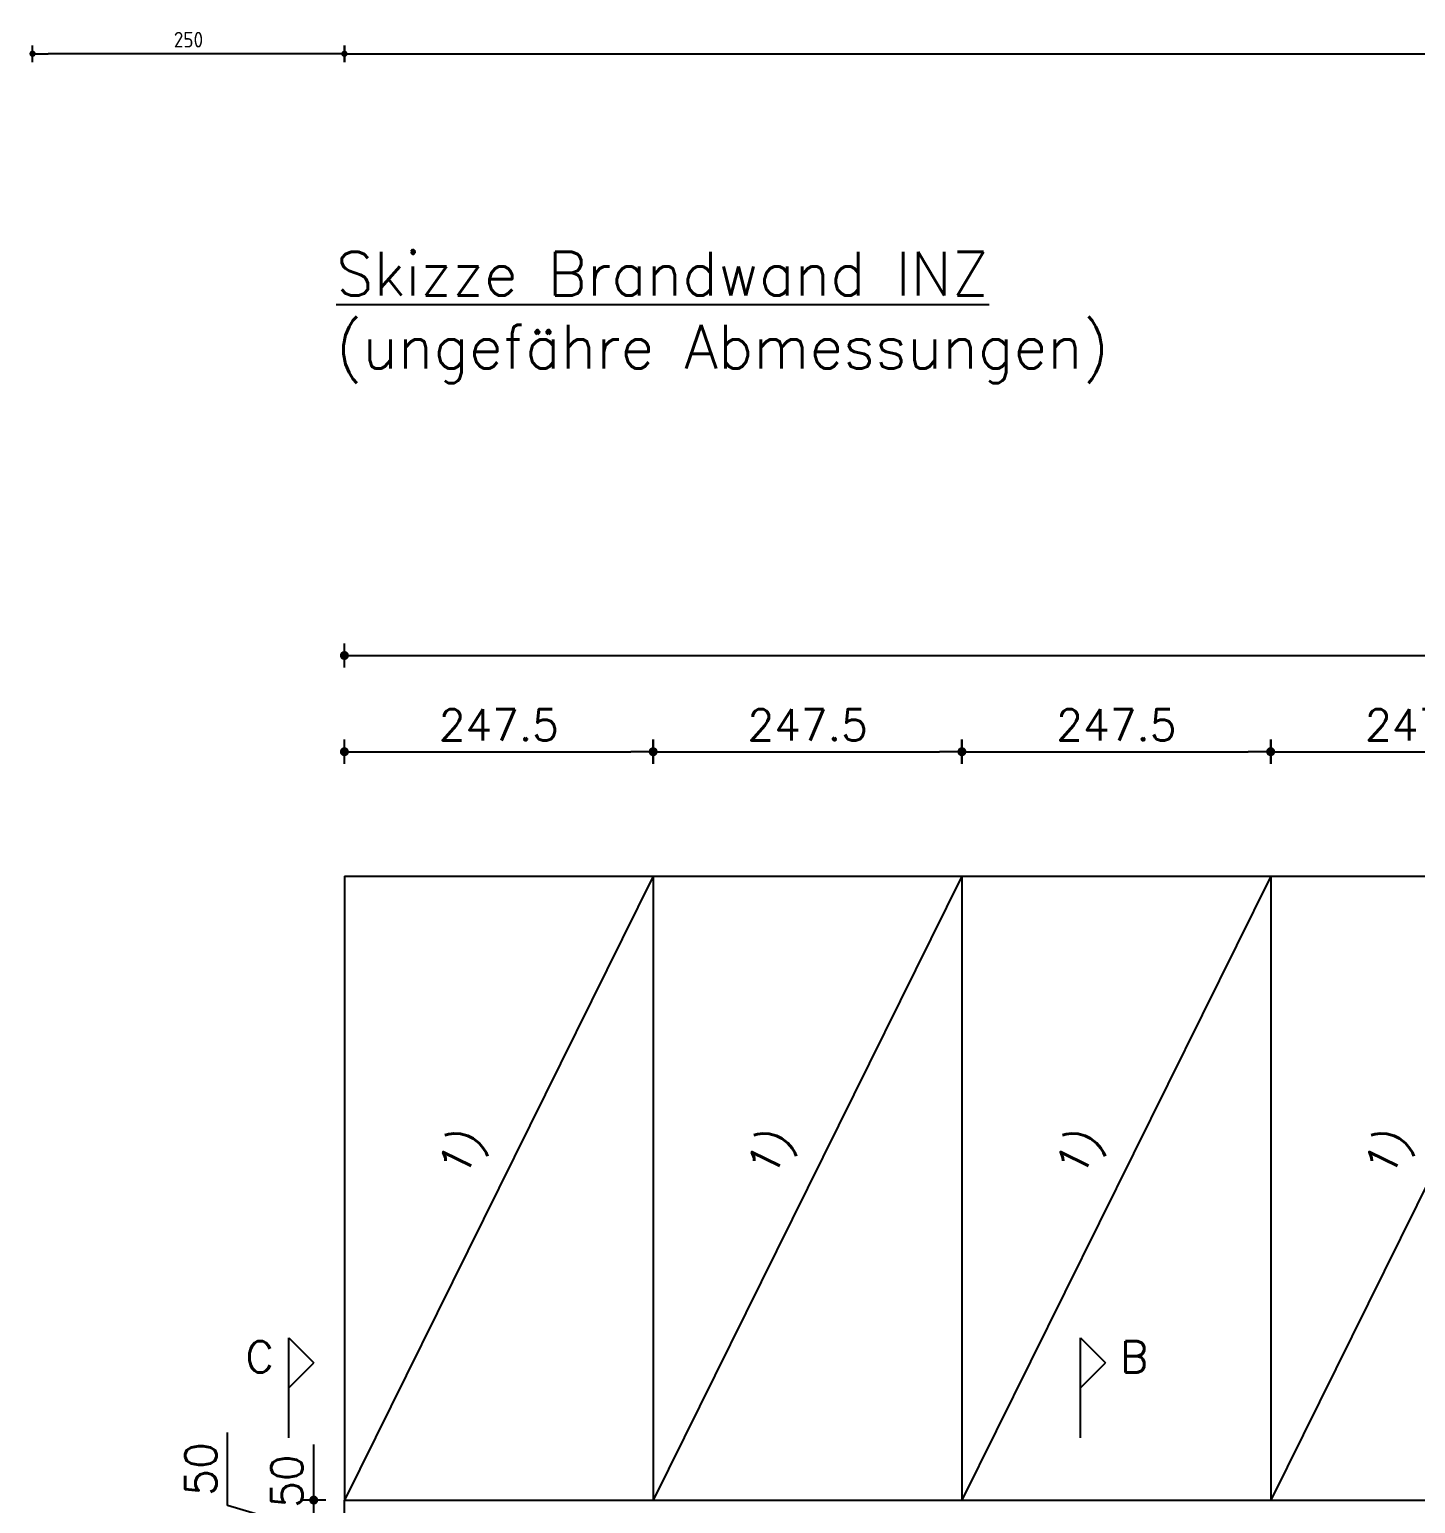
# Model space of a CAD drawing. Extents: x -17 to 300, y 24 to 138.
# Drawn here: x -13.82 to -2.7, y 36.73 to 48.55 of the extents above; entities that cross this region are included whole.
import ezdxf

# ---------------------------------------------------------------- set-up
doc = ezdxf.new("R2010")
doc.units = 0
doc.header["$LTSCALE"] = 0.5
doc.header["$MEASUREMENT"] = 0
doc.header["$PDMODE"] = 2
doc.linetypes.add('AUSGEZOGEN', pattern=[1000.01, 1000, 0.01])
doc.layers.get('Defpoints').update_dxf_attribs({"linetype": 'CONTINUOUS'})
for name, color, linetype in [('BET-ANS', 7, 'CONTINUOUS'), ('MASSE', 7, 'CONTINUOUS'), ('TEXT', 7, 'CONTINUOUS')]:
    doc.layers.add(name, color=color, linetype=linetype)
doc.styles.add('R25-M100', font='romans.shx', dxfattribs={"height": 0.25})
doc.styles.add('R35-M100', font='romans.shx', dxfattribs={"height": 0.35})
doc.styles.add('TXT', font='isocp.shx')
doc.dimstyles.new('DOT_I', dxfattribs={"dimscale": 0.5, "dimtxt": 0.25, "dimasz": 0.25, "dimexe": 0.1, "dimexo": 0.3, "dimgap": 0.1, "dimtad": 1, "dimdec": 3, "dimzin": 3, "dimtxsty": 'TXT', "dimblk": 'DOT', "dimblk1": 'DOT', "dimblk2": 'DOT', "dimsah": 1, "dimcen": 0.1, "dimse1": 1, "dimse2": 1, "dimazin": 0, "dimtfac": 1, "dimtdec": 4, "dimtix": 1, "dimtmove": 2, "dimatfit": 3, "dimldrblk": 'DOT', "dimfxl": 0, "dimtvp": 1, "dimtolj": 1, "dimtzin": 0, "dimarcsym": 0})
doc.dimstyles.new('M1-100$0', dxfattribs={"dimtxt": 0.18, "dimasz": 0.18, "dimexe": 0.18, "dimexo": 0.0625, "dimgap": 0.09, "dimtad": 1, "dimdec": 1, "dimlfac": 100, "dimzin": 9, "dimdsep": 46, "dimtxsty": 'R25-M100', "dimblk1": 'DOT', "dimblk2": 'DOT', "dimsah": 1, "dimcen": 0.09, "dimse1": 1, "dimse2": 1, "dimclrt": 256, "dimadec": 0, "dimazin": 0, "dimtfac": 1, "dimtdec": 4, "dimtmove": 0, "dimatfit": 3, "dimldrblk": 'DOT', "dimfxl": 0, "dimtolj": 1, "dimtzin": 0, "dimarcsym": 0})

# ---------------------------------------------------------------- blocks, each defined once
blk = doc.blocks.new('DOT')
at = {"layer": 'MASSE', "color": 7, "linetype": 'Continuous'}
for p, q in [((0, 0), (-1, 0)), ((0, 0.54), (0, -0.54))]:
    blk.add_line(p, q, dxfattribs=at)
at = {"layer": 'MASSE', "color": 7, "linetype": 'Continuous', "const_width": 0.2}
blk.add_lwpolyline([(-0.1, 0, 1), (0.1, 0, 1)], format="xyb", close=True, dxfattribs=at)
blk = doc.blocks.new('*D34')
at = {"layer": 'Defpoints', "color": 0, "transparency": 16777216}
for p in [(-8.816, 42.757), (-11.291, 36.759), (-8.816, 36.759)]:
    blk.add_point(p, dxfattribs=at)
at = {"layer": 'MASSE', "color": 0, "lineweight": -2, "transparency": 16777216}
blk.add_line((-11.111, 42.757), (-8.996, 42.757), dxfattribs=at)
at = {"layer": 'MASSE', "color": 0, "lineweight": -2, "transparency": 16777216, "xscale": 0.18, "yscale": 0.18, "zscale": 0.18, "rotation": 180}
blk.add_blockref('DOT', (-11.291, 42.757), dxfattribs=at)
at = {"layer": 'MASSE', "color": 0, "lineweight": -2, "transparency": 16777216, "xscale": 0.18, "yscale": 0.18, "zscale": 0.18}
blk.add_blockref('DOT', (-8.816, 42.757), dxfattribs=at)
at = {"layer": 'MASSE', "transparency": 16777216, "insert": (-10.053, 42.972), "char_height": 0.25, "attachment_point": 5, "style": 'R25-M100'}
blk.add_mtext('\\A1;247.5', dxfattribs=at)
blk = doc.blocks.new('*D35')
at = {"layer": 'Defpoints', "color": 0, "transparency": 16777216}
for p in [(-6.341, 42.757), (-8.816, 36.759), (-6.341, 36.759)]:
    blk.add_point(p, dxfattribs=at)
at = {"layer": 'MASSE', "color": 0, "lineweight": -2, "transparency": 16777216}
blk.add_line((-8.636, 42.757), (-6.521, 42.757), dxfattribs=at)
at = {"layer": 'MASSE', "color": 0, "lineweight": -2, "transparency": 16777216, "xscale": 0.18, "yscale": 0.18, "zscale": 0.18, "rotation": 180}
blk.add_blockref('DOT', (-8.816, 42.757), dxfattribs=at)
at = {"layer": 'MASSE', "color": 0, "lineweight": -2, "transparency": 16777216, "xscale": 0.18, "yscale": 0.18, "zscale": 0.18}
blk.add_blockref('DOT', (-6.341, 42.757), dxfattribs=at)
at = {"layer": 'MASSE', "transparency": 16777216, "insert": (-7.578, 42.972), "char_height": 0.25, "attachment_point": 5, "style": 'R25-M100'}
blk.add_mtext('\\A1;247.5', dxfattribs=at)
blk = doc.blocks.new('*D36')
at = {"layer": 'Defpoints', "color": 0, "transparency": 16777216}
for p in [(-3.866, 42.757), (-6.341, 36.759), (-3.866, 36.759)]:
    blk.add_point(p, dxfattribs=at)
at = {"layer": 'MASSE', "color": 0, "lineweight": -2, "transparency": 16777216}
blk.add_line((-6.161, 42.757), (-4.046, 42.757), dxfattribs=at)
at = {"layer": 'MASSE', "color": 0, "lineweight": -2, "transparency": 16777216, "xscale": 0.18, "yscale": 0.18, "zscale": 0.18, "rotation": 180}
blk.add_blockref('DOT', (-6.341, 42.757), dxfattribs=at)
at = {"layer": 'MASSE', "color": 0, "lineweight": -2, "transparency": 16777216, "xscale": 0.18, "yscale": 0.18, "zscale": 0.18}
blk.add_blockref('DOT', (-3.866, 42.757), dxfattribs=at)
at = {"layer": 'MASSE', "transparency": 16777216, "insert": (-5.103, 42.972), "char_height": 0.25, "attachment_point": 5, "style": 'R25-M100'}
blk.add_mtext('\\A1;247.5', dxfattribs=at)
blk = doc.blocks.new('*D37')
at = {"layer": 'Defpoints', "color": 0, "transparency": 16777216}
for p in [(-1.391, 42.757), (-3.866, 36.759), (-1.391, 36.759)]:
    blk.add_point(p, dxfattribs=at)
at = {"layer": 'MASSE', "color": 0, "lineweight": -2, "transparency": 16777216}
blk.add_line((-3.686, 42.757), (-1.571, 42.757), dxfattribs=at)
at = {"layer": 'MASSE', "color": 0, "lineweight": -2, "transparency": 16777216, "xscale": 0.18, "yscale": 0.18, "zscale": 0.18, "rotation": 180}
blk.add_blockref('DOT', (-3.866, 42.757), dxfattribs=at)
at = {"layer": 'MASSE', "color": 0, "lineweight": -2, "transparency": 16777216, "xscale": 0.18, "yscale": 0.18, "zscale": 0.18}
blk.add_blockref('DOT', (-1.391, 42.757), dxfattribs=at)
at = {"layer": 'MASSE', "transparency": 16777216, "insert": (-2.628, 42.972), "char_height": 0.25, "attachment_point": 5, "style": 'R25-M100'}
blk.add_mtext('\\A1;247.5', dxfattribs=at)
blk = doc.blocks.new('*D59')
at = {"layer": 'Defpoints', "color": 0, "transparency": 16777216}
for p in [(8.509, 43.528), (-11.291, 41.759), (8.509, 41.759)]:
    blk.add_point(p, dxfattribs=at)
at = {"layer": 'MASSE', "color": 0, "lineweight": -2, "transparency": 16777216}
blk.add_line((-11.111, 43.528), (8.329, 43.528), dxfattribs=at)
at = {"layer": 'MASSE', "color": 0, "lineweight": -2, "transparency": 16777216, "xscale": 0.18, "yscale": 0.18, "zscale": 0.18, "rotation": 180}
blk.add_blockref('DOT', (-11.291, 43.528), dxfattribs=at)
at = {"layer": 'MASSE', "color": 0, "lineweight": -2, "transparency": 16777216, "xscale": 0.18, "yscale": 0.18, "zscale": 0.18}
blk.add_blockref('DOT', (8.509, 43.528), dxfattribs=at)
at = {"layer": 'MASSE', "transparency": 16777216, "insert": (-1.391, 43.743), "char_height": 0.25, "attachment_point": 5, "style": 'R25-M100'}
blk.add_mtext('\\A1;1980', dxfattribs=at)
blk = doc.blocks.new('*D85')
at = {"layer": 'Defpoints', "color": 0, "transparency": 16777216}
for p in [(-13.791, 36.259), (-11.537, 36.259), (-13.791, 35.759)]:
    blk.add_point(p, dxfattribs=at)
at = {"layer": 'MASSE', "color": 0, "lineweight": -2, "transparency": 16777216}
for p, q in [((-11.537, 36.439), (-11.537, 37.204)), ((-11.537, 35.759), (-11.537, 36.259)), ((-11.537, 35.579), (-11.537, 35.399))]:
    blk.add_line(p, q, dxfattribs=at)
at = {"layer": 'MASSE', "color": 0, "lineweight": -2, "transparency": 16777216, "xscale": 0.18, "yscale": 0.18, "zscale": 0.18}
for p, rotation in [((-11.537, 36.259), 270), ((-11.537, 35.759), 90)]:
    blk.add_blockref('DOT', p, dxfattribs=dict(at, rotation=rotation))
at = {"layer": 'MASSE', "transparency": 16777216, "insert": (-11.752, 36.911), "char_height": 0.25, "attachment_point": 5, "rotation": 90, "style": 'R25-M100'}
blk.add_mtext('\\A1;50', dxfattribs=at)
blk = doc.blocks.new('*D86')
at = {"layer": 'Defpoints', "color": 0, "transparency": 16777216}
for p in [(-11.537, 36.759), (-11.291, 36.759), (-13.791, 36.259)]:
    blk.add_point(p, dxfattribs=at)
at = {"layer": 'MASSE', "color": 0, "lineweight": -2, "transparency": 16777216}
for p, q in [((-12.227, 36.716), (-12.227, 37.301)), ((-11.537, 36.939), (-11.537, 37.119)), ((-11.537, 36.259), (-11.537, 36.759)), ((-11.537, 36.259), (-11.537, 36.759)), ((-11.537, 36.509), (-12.227, 36.716)), ((-11.537, 36.079), (-11.537, 35.899))]:
    blk.add_line(p, q, dxfattribs=at)
at = {"layer": 'MASSE', "color": 0, "lineweight": -2, "transparency": 16777216, "xscale": 0.18, "yscale": 0.18, "zscale": 0.18}
for p, rotation in [((-11.537, 36.759), 270), ((-11.537, 36.259), 90)]:
    blk.add_blockref('DOT', p, dxfattribs=dict(at, rotation=rotation))
at = {"layer": 'MASSE', "transparency": 16777216, "insert": (-12.442, 37.008), "char_height": 0.25, "attachment_point": 5, "rotation": 90, "style": 'R25-M100'}
blk.add_mtext('\\A1;50', dxfattribs=at)
blk = doc.blocks.new('*D98')
at = {"layer": 'Defpoints', "color": 0, "linetype": 'AUSGEZOGEN', "transparency": 16777216}
for p in [(-13.791, 48.351), (-13.791, 48.351), (-11.291, 48.351)]:
    blk.add_point(p, dxfattribs=at)
at = {"layer": 'MASSE', "color": 0, "linetype": 'AUSGEZOGEN', "lineweight": -2, "transparency": 16777216}
blk.add_line((-11.416, 48.351), (-13.666, 48.351), dxfattribs=at)
at = {"layer": 'MASSE', "color": 0, "linetype": 'AUSGEZOGEN', "lineweight": -2, "transparency": 16777216, "xscale": 0.125, "yscale": 0.125, "zscale": 0.125, "rotation": 180}
blk.add_blockref('DOT', (-13.791, 48.351), dxfattribs=at)
at = {"layer": 'MASSE', "color": 0, "linetype": 'AUSGEZOGEN', "lineweight": -2, "transparency": 16777216, "xscale": 0.125, "yscale": 0.125, "zscale": 0.125}
blk.add_blockref('DOT', (-11.291, 48.351), dxfattribs=at)
at = {"layer": 'MASSE', "color": 0, "linetype": 'AUSGEZOGEN', "transparency": 16777216, "insert": (-12.541, 48.464), "char_height": 0.125, "attachment_point": 5, "style": 'TXT'}
blk.add_mtext('\\A1;250', dxfattribs=at)
blk = doc.blocks.new('*D99')
at = {"layer": 'Defpoints', "color": 0, "linetype": 'AUSGEZOGEN', "transparency": 16777216}
for p in [(-11.291, 48.351), (8.509, 48.351), (8.509, 48.351)]:
    blk.add_point(p, dxfattribs=at)
at = {"layer": 'MASSE', "color": 0, "linetype": 'AUSGEZOGEN', "lineweight": -2, "transparency": 16777216}
blk.add_line((-11.166, 48.351), (8.384, 48.351), dxfattribs=at)
at = {"layer": 'MASSE', "color": 0, "linetype": 'AUSGEZOGEN', "lineweight": -2, "transparency": 16777216, "xscale": 0.125, "yscale": 0.125, "zscale": 0.125, "rotation": 180}
blk.add_blockref('DOT', (-11.291, 48.351), dxfattribs=at)
at = {"layer": 'MASSE', "color": 0, "linetype": 'AUSGEZOGEN', "lineweight": -2, "transparency": 16777216, "xscale": 0.125, "yscale": 0.125, "zscale": 0.125}
blk.add_blockref('DOT', (8.509, 48.351), dxfattribs=at)
at = {"layer": 'MASSE', "color": 0, "linetype": 'AUSGEZOGEN', "transparency": 16777216, "insert": (-1.391, 48.464), "char_height": 0.125, "attachment_point": 5, "style": 'TXT'}
blk.add_mtext('\\A1;1980', dxfattribs=at)

msp = doc.modelspace()

# ---------------------------------------------------------------- linework, layer by layer
at = {"layer": 'BET-ANS'}
for p, q in [((-11.2905, 41.759), (8.5095, 41.759)), ((-11.2905, 41.759), (-11.2905, 36.759)), ((-8.8155, 41.759), (-8.8155, 36.759)), ((-6.3405, 41.759), (-6.3405, 36.759)), ((-3.8655, 41.759), (-3.8655, 36.759)), ((-11.2905, 36.759), (8.5095, 36.759)), ((-11.2905, 36.259), (-11.2905, 36.759))]:
    msp.add_line(p, q, dxfattribs=at)
at = {"layer": 'TEXT'}
for p, q in [((-8.8155, 41.759), (-11.2905, 36.759)), ((-6.3405, 41.759), (-8.8155, 36.759)), ((-3.8655, 41.759), (-6.3405, 36.759)), ((-1.3905, 41.759), (-3.8655, 36.759)), ((-11.7356, 38.059), (-11.5356, 37.859)), ((-11.7356, 37.259), (-11.7356, 38.059)), ((-5.3905, 38.059), (-5.1905, 37.859)), ((-5.3905, 37.259), (-5.3905, 38.059)), ((-11.7356, 37.659), (-11.5356, 37.859)), ((-5.3905, 37.659), (-5.1905, 37.859))]:
    msp.add_line(p, q, dxfattribs=at)

# ---------------------------------------------------------------- texts
at = {"layer": 'TEXT', "attachment_point": 1}
for s, insert, char_height, width, style in [('{\\LSkizze Brandwand INZ\\P}(ungefähre Abmessungen)', (-11.3572, 46.7622), 0.35, 8.912167, 'R35-M100'), ('C', (-12.0829, 38.0318), 0.25, 0.389038, 'R25-M100'), ('B', (-5.0737, 38.0318), 0.25, 0.389038, 'R25-M100')]:
    msp.add_mtext(s, dxfattribs=dict(at, insert=insert, char_height=char_height, width=width, style=style))
at = {"layer": 'TEXT', "char_height": 0.25, "width": 0.622555, "attachment_point": 1, "rotation": 63.66459, "style": 'R25-M100'}
for insert in [(-10.5516, 39.4421), (-8.0766, 39.4421), (-5.6016, 39.4421), (-3.1266, 39.4421)]:
    msp.add_mtext('1)', dxfattribs=dict(at, insert=insert))

# ---------------------------------------------------------------- dimensions: what is measured, and where the dimension line sits
at = {"layer": 'MASSE', "color": 7, "linetype": 'AUSGEZOGEN'}
for base, p2, picture, middle in [((-13.7905, 48.3511), (-13.7905, 48.3511), '*D98', (-12.5405, 48.4636)), ((8.5095, 48.3511), (8.5095, 48.3511), '*D99', (-1.3905, 48.4636))]:
    dim = msp.add_linear_dim(base=base, p1=(-11.2905, 48.3511), p2=p2, dimstyle='DOT_I', override={"dimdec": 0, "dimlfac": 100}, dxfattribs=at)
    dim.commit()
    dim.dimension.update_dxf_attribs({"geometry": picture, "text_midpoint": middle})
at = {"layer": 'MASSE'}
dim = msp.add_linear_dim(base=(8.5095, 43.5282), p1=(-11.2905, 41.759), p2=(8.5095, 41.759), dimstyle='M1-100$0', override={"dimlfac": 100}, dxfattribs=at)
dim.commit()
dim.dimension.update_dxf_attribs({"geometry": '*D59', "text_midpoint": (-1.3905, 43.5282), "dimtype": 160})
for base, p1, p2, override, picture, middle in [((-8.8155, 42.7571), (-11.2905, 36.759), (-8.8155, 36.759), {"dimlfac": 100}, '*D34', (-10.053, 42.9721)), ((-6.3405, 42.7571), (-8.8155, 36.759), (-6.3405, 36.759), {"dimlfac": 100, "dimtmove": 1}, '*D35', (-7.578, 42.9721)), ((-3.8655, 42.7571), (-6.3405, 36.759), (-3.8655, 36.759), {"dimlfac": 100, "dimtmove": 1}, '*D36', (-5.103, 42.9721)), ((-1.3905, 42.7571), (-3.8655, 36.759), (-1.3905, 36.759), {"dimlfac": 100, "dimtmove": 1}, '*D37', (-2.628, 42.9721))]:
    dim = msp.add_linear_dim(base=base, p1=p1, p2=p2, dimstyle='M1-100$0', override=override, dxfattribs=at)
    dim.commit()
    dim.dimension.update_dxf_attribs({"geometry": picture, "text_midpoint": middle})
for base, p1, p2, override, picture, middle in [((-11.5371, 36.759), (-13.7905, 36.259), (-11.2905, 36.759), {"dimlfac": 100, "dimtmove": 1}, '*D86', (-12.4421, 36.806)), ((-11.5371, 36.259), (-13.7905, 35.759), (-13.7905, 36.259), {"dimlfac": 100}, '*D85', (-11.7521, 36.9114))]:
    dim = msp.add_linear_dim(base=base, p1=p1, p2=p2, angle=90, dimstyle='M1-100$0', override=override, dxfattribs=at)
    dim.commit()
    dim.dimension.update_dxf_attribs({"geometry": picture, "text_midpoint": middle})

doc.saveas('drawing.dxf')
